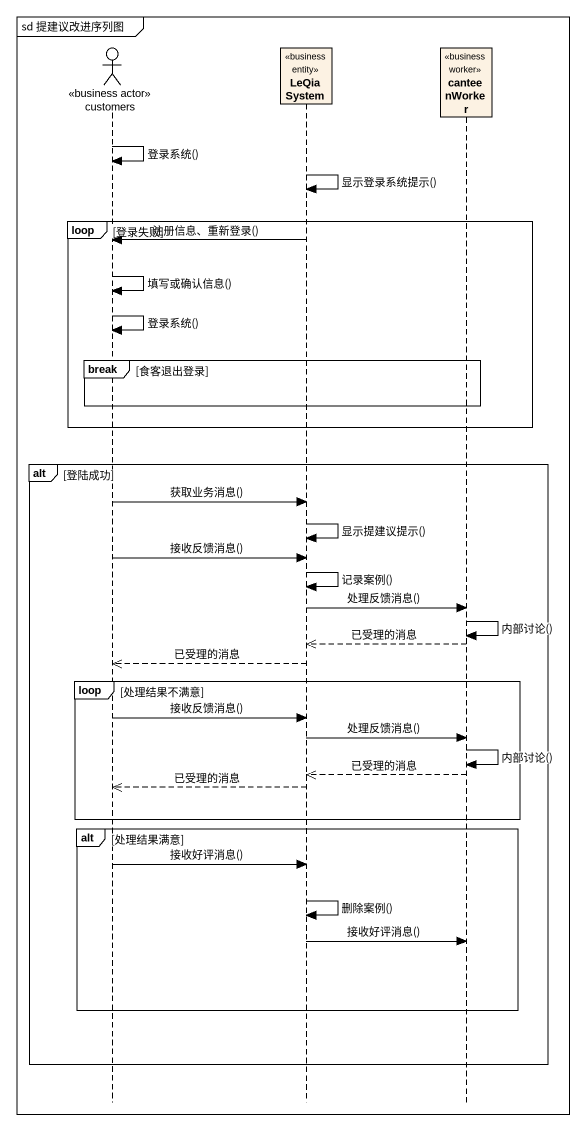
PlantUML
@startuml
mainframe sd 提建议改进序列图
hide footbox
actor customers <<business actor>>
participant LeQiaSystem <<business entity>>
participant canteenWorker <<business worker>>

customers -> customers : 登录系统()
LeQiaSystem -> LeQiaSystem : 显示登录系统提示()
loop 登录失败
  LeQiaSystem -> customers : 注册信息、重新登录()
  customers -> customers : 填写或确认信息()
  customers -> customers : 登录系统()
  break 食客退出登录
  end
end
alt 登陆成功
  customers -> LeQiaSystem : 获取业务消息()
  LeQiaSystem -> LeQiaSystem : 显示提建议提示()
  customers -> LeQiaSystem : 接收反馈消息()
  LeQiaSystem -> LeQiaSystem : 记录案例()
  LeQiaSystem -> canteenWorker : 处理反馈消息()
  canteenWorker -> canteenWorker : 内部讨论()
  canteenWorker -->> LeQiaSystem : 已受理的消息
  LeQiaSystem -->> customers : 已受理的消息
  loop 处理结果不满意
    customers -> LeQiaSystem : 接收反馈消息()
    LeQiaSystem -> canteenWorker : 处理反馈消息()
    canteenWorker -> canteenWorker : 内部讨论()
    canteenWorker -->> LeQiaSystem : 已受理的消息
    LeQiaSystem -->> customers : 已受理的消息
  end
  alt 处理结果满意
    customers -> LeQiaSystem : 接收好评消息()
    LeQiaSystem -> LeQiaSystem : 删除案例()
    LeQiaSystem -> canteenWorker : 接收好评消息()
  end
end
@enduml
